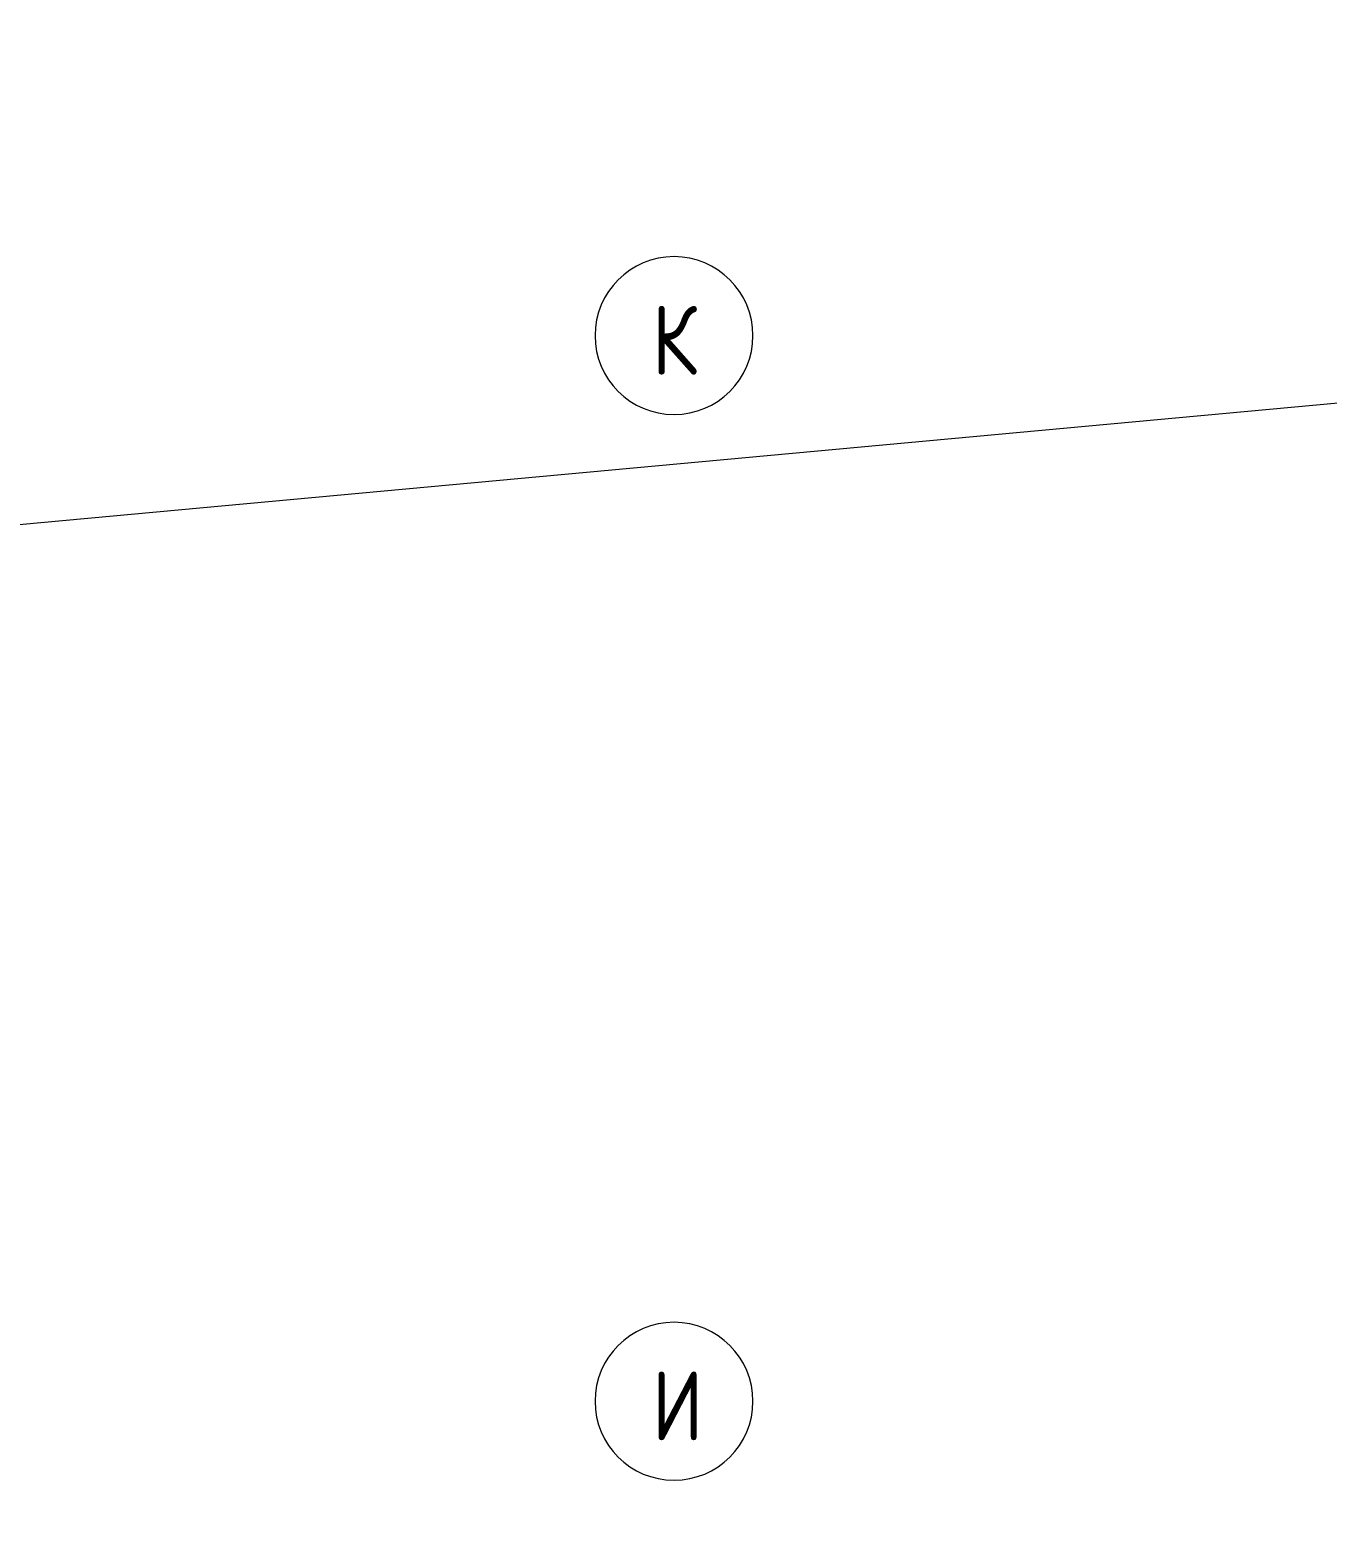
# Model space of a CAD drawing. Header units: millimetres. Extents: x -584918 to 2941280, y 3000189 to 4229862.
# Drawn here: x -477207 to -470634, y 3864002 to 3871559 of the extents above; entities that cross this region are included whole.
import ezdxf

# ---------------------------------------------------------------- set-up
doc = ezdxf.new("R2010")
doc.units = ezdxf.units.MM
doc.layers.add('Оси', color=7, linetype='Continuous', lineweight=0)
doc.layers.add('экспертиза ДУ', color=1, linetype='Continuous', lineweight=0)
doc.styles.add('GOST Common', font='', dxfattribs={"width": 0.9, "height": 700})
doc.styles.get('GOST Common').set_extended_font_data('GOST Common')

# ---------------------------------------------------------------- blocks, each defined once
blk = doc.blocks.new('Ось сетки - Круг_Ø8 мм-6577-АР Этаж 02')
at = {"layer": 'Оси'}
for start, end in [(360, 180), (180, 360)]:
    blk.add_arc((0, 0), 4, start, end, dxfattribs=at)

msp = doc.modelspace()

# ---------------------------------------------------------------- linework, layer by layer
at = {"layer": 'экспертиза ДУ'}
msp.add_lwpolyline([(-450036.542, 3871559.005), (-532070.006, 3864002.029)], dxfattribs=at)

# ---------------------------------------------------------------- block references
at = {"layer": 'Оси', "xscale": 99.99999999999993, "yscale": 99.99999999999993, "zscale": 99.99999999999993, "rotation": 269.9999999999994}
for p in [(-473942.973, 3870009.598), (-473942.973, 3864609.598)]:
    msp.add_blockref('Ось сетки - Круг_Ø8 мм-6577-АР Этаж 02', p, dxfattribs=at)

# ---------------------------------------------------------------- texts
at = {"layer": 'Оси', "char_height": 350, "width": 310.25306, "attachment_point": 1, "style": 'GOST Common'}
for s, insert in [('\\fGOST Common|b0|i0|c204|p34|;\\W.9;К', (-474056.296, 3870162.185)), ('\\fGOST Common|b0|i0|c204|p34|;\\W.9;И', (-474056.296, 3864762.185))]:
    msp.add_mtext(s, dxfattribs=dict(at, insert=insert))

doc.saveas('drawing.dxf')
